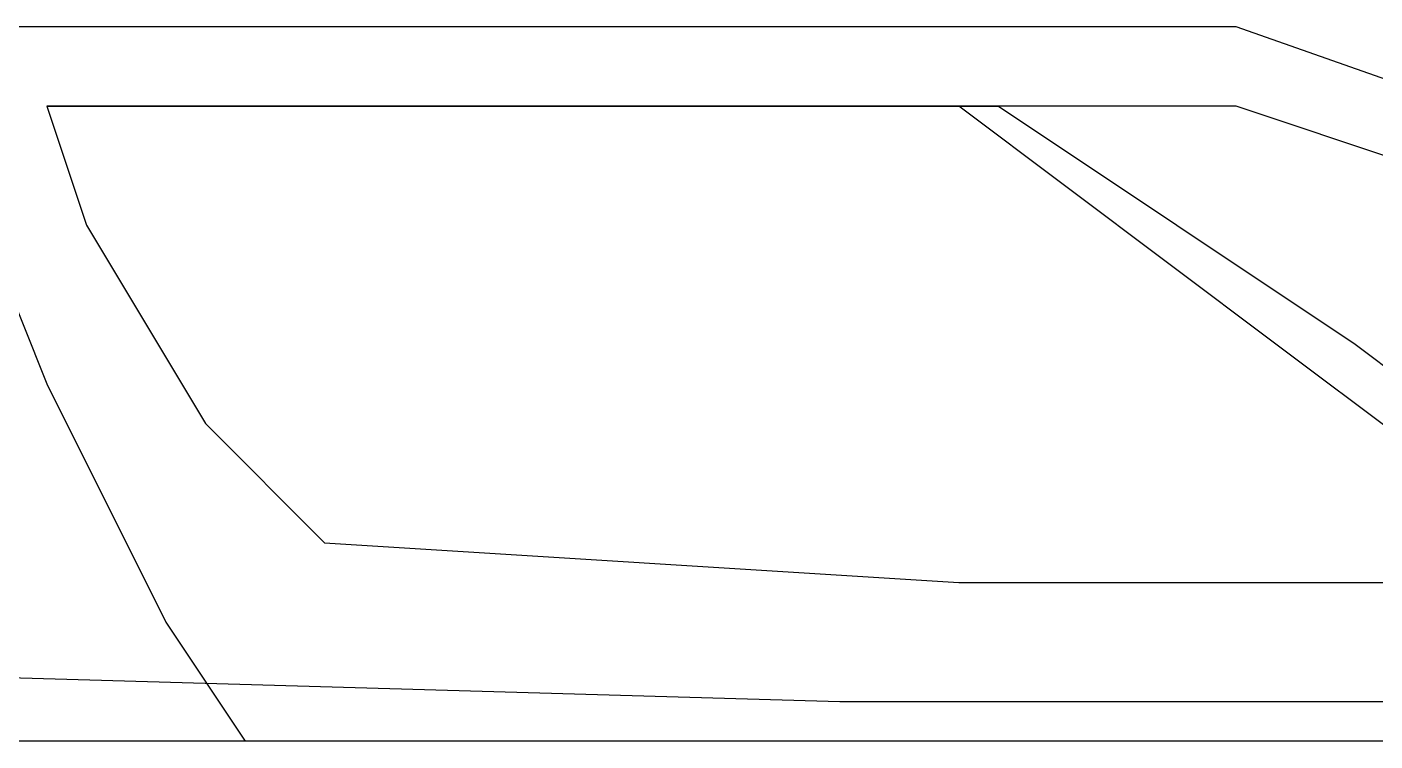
# Model space of a CAD drawing. Header units: millimetres. Extents: x -21385 to 341565, y -192336 to 174804.
# Drawn here: x -6481 to -5917, y -8766 to -8468 of the extents above; entities that cross this region are included whole.
import ezdxf

# ---------------------------------------------------------------- set-up
doc = ezdxf.new("R2010")
doc.units = ezdxf.units.MM

# ---------------------------------------------------------------- blocks, each defined once
blk = doc.blocks.new('car15')
at = {"color": 0, "linetype": 'ByBlock', "lineweight": -2}
for p, q in [((794.13, 3494.1), (578.72, 2881.01)), ((860.41, 2715.31), (860.41, 3328.4)), ((876.98, 3328.4), (876.98, 2881.01)), ((711.28, 3179.27), (611.86, 2881.01)), ((711.28, 2930.72), (810.7, 3063.28)), ((810.7, 3030.14), (711.28, 2897.58)), ((810.7, 2765.02), (810.7, 3030.14)), ((611.86, 2781.59), (711.28, 2930.72)), ((711.28, 2897.58), (611.86, 2765.02)), ((578.72, 2881.01), (578.72, 2218.21)), ((611.86, 2881.01), (611.86, 2765.02)), ((876.98, 2881.01), (876.98, 2135.36)), ((611.86, 2765.02), (611.86, 2781.59)), ((611.86, 2383.91), (611.86, 2765.02)), ((611.86, 2765.02), (611.86, 2383.91)), ((794.13, 2499.9), (810.7, 2765.02)), ((843.84, 2135.36), (860.41, 2715.31)), ((744.42, 2450.19), (794.13, 2499.9)), ((827.27, 2433.62), (876.98, 2466.76)), ((661.57, 2400.48), (744.42, 2450.19)), ((727.85, 2383.91), (827.27, 2433.62)), ((611.86, 2383.91), (661.57, 2400.48)), ((645, 2350.77), (727.85, 2383.91))]:
    blk.add_line(p, q, dxfattribs=at)

msp = doc.modelspace()

# ---------------------------------------------------------------- block references
at = {"rotation": 270}
msp.add_blockref('car15', (-8856.15, -7888.85), dxfattribs=at)

doc.saveas('drawing.dxf')
